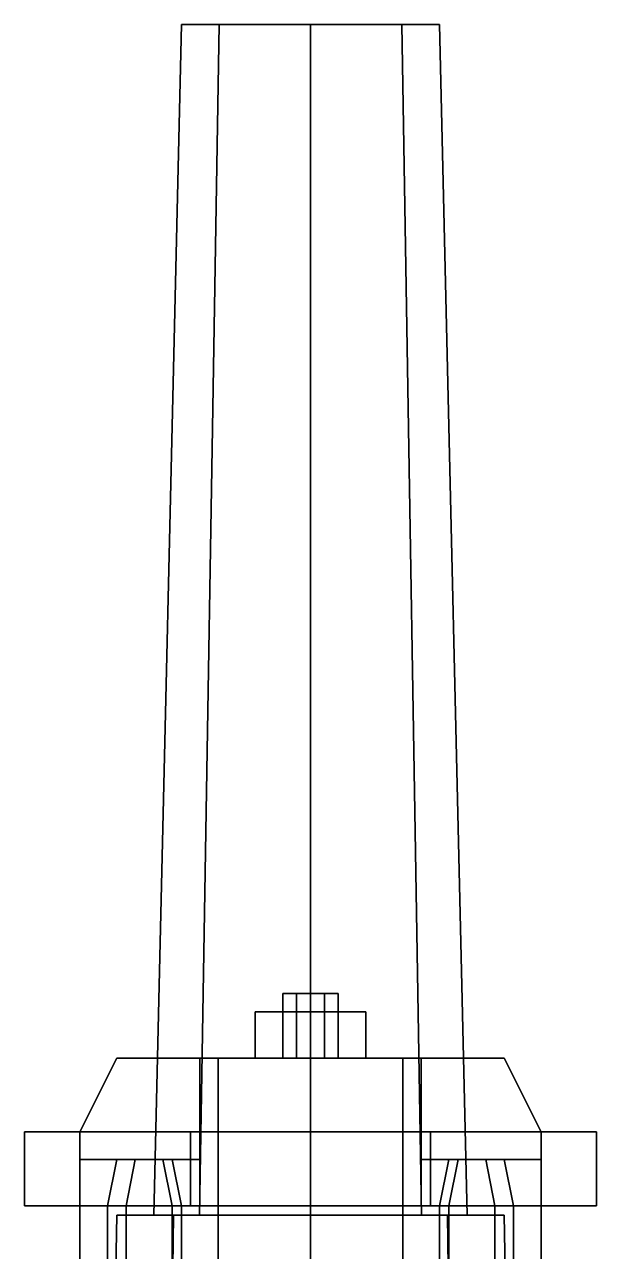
# Model space of a CAD drawing. Header units: millimetres. Extents: x -1.46 to 1.46, y -4.16 to 2.51.
# Drawn here: x -0.31 to 0.31, y 1.18 to 2.51 of the extents above; entities that cross this region are included whole.
import ezdxf

# ---------------------------------------------------------------- set-up
doc = ezdxf.new("R2010")
doc.units = ezdxf.units.MM
doc.layers.add('gun', color=1, linetype='Continuous')
doc.layers.add('sleeve', color=5, linetype='Continuous')

msp = doc.modelspace()

# ---------------------------------------------------------------- linework, layer by layer
at = {"layer": 'gun'}
for points in [[(-0.099, 2.51, 1.549), (-0.14, 2.51, 1.45), (-0.17, 1.22, 1.45), (-0.1202, 1.22, 1.5702)], [(-0.14, 2.51, 1.45), (-0.099, 2.51, 1.351), (-0.1202, 1.22, 1.3298), (-0.17, 1.22, 1.45)], [(-0.14, 2.51, 1.45), (-0.099, 2.51, 1.549), (-0.1202, 1.22, 1.5702), (-0.17, 1.22, 1.45)], [(-0.099, 2.51, 1.351), (-0.14, 2.51, 1.45), (-0.17, 1.22, 1.45), (-0.1202, 1.22, 1.3298)], [(0, 2.51, 1.59), (-0.099, 2.51, 1.549), (-0.1202, 1.22, 1.5702), (0, 1.22, 1.62)], [(-0.099, 2.51, 1.351), (0, 2.51, 1.31), (0, 1.22, 1.28), (-0.1202, 1.22, 1.3298)], [(0, 2.51, 1.31), (-0.099, 2.51, 1.351), (-0.1202, 1.22, 1.3298), (0, 1.22, 1.28)], [(-0.099, 2.51, 1.549), (0, 2.51, 1.59), (0, 1.22, 1.62), (-0.1202, 1.22, 1.5702)], [(0.099, 2.51, 1.549), (0, 2.51, 1.59), (0, 1.22, 1.62), (0.1202, 1.22, 1.5702)], [(0, 2.51, 1.31), (0.099, 2.51, 1.351), (0.1202, 1.22, 1.3298), (0, 1.22, 1.28)], [(0.099, 2.51, 1.351), (0, 2.51, 1.31), (0, 1.22, 1.28), (0.1202, 1.22, 1.3298)], [(0, 2.51, 1.59), (0.099, 2.51, 1.549), (0.1202, 1.22, 1.5702), (0, 1.22, 1.62)], [(0.14, 2.51, 1.45), (0.099, 2.51, 1.549), (0.1202, 1.22, 1.5702), (0.17, 1.22, 1.45)], [(0.099, 2.51, 1.351), (0.14, 2.51, 1.45), (0.17, 1.22, 1.45), (0.1202, 1.22, 1.3298)], [(0.099, 2.51, 1.549), (0.14, 2.51, 1.45), (0.17, 1.22, 1.45), (0.1202, 1.22, 1.5702)], [(0.14, 2.51, 1.45), (0.099, 2.51, 1.351), (0.1202, 1.22, 1.3298), (0.17, 1.22, 1.45)], [(-0.1485, 1.22, 1.5985), (-0.21, 1.22, 1.45), (-0.245, -0.71, 1.45), (-0.1732, -0.71, 1.6232)], [(-0.21, 1.22, 1.45), (-0.1485, 1.22, 1.3015), (-0.1732, -0.71, 1.2768), (-0.245, -0.71, 1.45)], [(0.1485, 1.22, 1.3015), (-0.21, 1.22, 1.45), (-0.1485, 1.22, 1.5985), (0.21, 1.22, 1.45)], [(0, 1.22, 1.24), (-0.1485, 1.22, 1.3015), (-0.21, 1.22, 1.45), (0.1485, 1.22, 1.3015)], [(0, 1.22, 1.66), (-0.1485, 1.22, 1.5985), (-0.1732, -0.71, 1.6232), (0, -0.71, 1.695)], [(-0.1485, 1.22, 1.3015), (0, 1.22, 1.24), (0, -0.71, 1.205), (-0.1732, -0.71, 1.2768)], [(0.21, 1.22, 1.45), (-0.1485, 1.22, 1.5985), (0, 1.22, 1.66), (0.1485, 1.22, 1.5985)], [(0.1485, 1.22, 1.5985), (0, 1.22, 1.66), (0, -0.71, 1.695), (0.1732, -0.71, 1.6232)], [(0, 1.22, 1.24), (0.1485, 1.22, 1.3015), (0.1732, -0.71, 1.2768), (0, -0.71, 1.205)], [(0.21, 1.22, 1.45), (0.1485, 1.22, 1.5985), (0.1732, -0.71, 1.6232), (0.245, -0.71, 1.45)], [(0.1485, 1.22, 1.3015), (0.21, 1.22, 1.45), (0.245, -0.71, 1.45), (0.1732, -0.71, 1.2768)]]:
    msp.add_3dface(points, dxfattribs=at)
at = {"layer": 'sleeve'}
for points in [[(-0.015, 1.46, 1.046), (-0.03, 1.46, 1.02), (-0.03, 1.39, 1.02), (-0.015, 1.39, 1.046)], [(-0.03, 1.46, 1.02), (-0.015, 1.46, 0.994), (-0.015, 1.39, 0.994), (-0.03, 1.39, 1.02)], [(0.03, 1.46, 1.02), (-0.03, 1.46, 1.02), (-0.015, 1.46, 1.046), (0.015, 1.46, 1.046)], [(0.015, 1.46, 0.994), (-0.015, 1.46, 0.994), (-0.03, 1.46, 1.02), (0.03, 1.46, 1.02)], [(0.015, 1.46, 1.046), (-0.015, 1.46, 1.046), (-0.015, 1.39, 1.046), (0.015, 1.39, 1.046)], [(-0.015, 1.46, 0.994), (0.015, 1.46, 0.994), (0.015, 1.39, 0.994), (-0.015, 1.39, 0.994)], [(0.03, 1.46, 1.02), (0.015, 1.46, 1.046), (0.015, 1.39, 1.046), (0.03, 1.39, 1.02)], [(0.015, 1.46, 0.994), (0.03, 1.46, 1.02), (0.03, 1.39, 1.02), (0.015, 1.39, 0.994)], [(-0.03, 1.44, 1.162), (-0.06, 1.44, 1.11), (-0.06, 1.39, 1.11), (-0.03, 1.39, 1.162)], [(-0.06, 1.44, 1.11), (-0.03, 1.44, 1.058), (-0.03, 1.39, 1.058), (-0.06, 1.39, 1.11)], [(0.06, 1.44, 1.11), (-0.06, 1.44, 1.11), (-0.03, 1.44, 1.162), (0.03, 1.44, 1.162)], [(0.03, 1.44, 1.058), (-0.03, 1.44, 1.058), (-0.06, 1.44, 1.11), (0.06, 1.44, 1.11)], [(0.03, 1.44, 1.162), (-0.03, 1.44, 1.162), (-0.03, 1.39, 1.162), (0.03, 1.39, 1.162)], [(-0.03, 1.44, 1.058), (0.03, 1.44, 1.058), (0.03, 1.39, 1.058), (-0.03, 1.39, 1.058)], [(0.06, 1.44, 1.11), (0.03, 1.44, 1.162), (0.03, 1.39, 1.162), (0.06, 1.39, 1.11)], [(0.03, 1.44, 1.058), (0.06, 1.44, 1.11), (0.06, 1.39, 1.11), (0.03, 1.39, 1.058)], [(-0.21, 1.39, 1.11), (-0.25, 1.31, 1.11), (-0.25, 1.31, 1.24), (-0.21, 1.39, 1.21)], [(-0.25, 1.31, 1.24), (-0.12, 1.31, 1.24), (-0.12, 1.39, 1.21), (-0.21, 1.39, 1.21)], [(-0.1, 1.39, 0.99), (-0.1, 1.31, 0.95), (-0.25, 1.31, 1.11), (-0.21, 1.39, 1.11)], [(-0.21, 1.39, 1.21), (-0.12, 1.39, 1.21), (-0.1, 1.39, 1.19), (-0.21, 1.39, 1.11)], [(-0.1, 1.39, 1.19), (0.1, 1.39, 1.19), (0.21, 1.39, 1.11), (-0.21, 1.39, 1.11)], [(-0.21, 1.39, 1.11), (0.21, 1.39, 1.11), (0.1, 1.39, 0.99), (-0.1, 1.39, 0.99)], [(-0.12, 1.39, 1.21), (-0.12, 1.31, 1.24), (-0.1, 1.31, 1.19), (-0.1, 1.39, 1.19)], [(-0.1, 1.31, 1.19), (0.1, 1.31, 1.19), (0.1, 1.39, 1.19), (-0.1, 1.39, 1.19)], [(0.1, 1.39, 0.99), (0.1, 1.31, 0.95), (-0.1, 1.31, 0.95), (-0.1, 1.39, 0.99)], [(0.21, 1.39, 1.11), (0.25, 1.31, 1.11), (0.1, 1.31, 0.95), (0.1, 1.39, 0.99)], [(0.12, 1.39, 1.21), (0.21, 1.39, 1.21), (0.21, 1.39, 1.11), (0.1, 1.39, 1.19)], [(0.1, 1.39, 1.19), (0.1, 1.31, 1.19), (0.12, 1.31, 1.24), (0.12, 1.39, 1.21)], [(0.12, 1.31, 1.24), (0.25, 1.31, 1.24), (0.21, 1.39, 1.21), (0.12, 1.39, 1.21)], [(0.21, 1.39, 1.21), (0.25, 1.31, 1.24), (0.25, 1.31, 1.11), (0.21, 1.39, 1.11)], [(-0.31, 1.31, 1.09), (-0.25, 1.31, 1.11), (-0.1, 1.31, 0.95), (-0.13, 1.31, 0.89)], [(-0.13, 1.31, 0.89), (-0.13, 1.23, 0.89), (-0.31, 1.23, 1.09), (-0.31, 1.31, 1.09)], [(-0.31, 1.31, 1.2), (-0.25, 1.31, 1.24), (-0.25, 1.31, 1.11), (-0.31, 1.31, 1.09)], [(-0.31, 1.23, 1.2), (-0.25, 1.23, 1.24), (-0.25, 1.31, 1.24), (-0.31, 1.31, 1.2)], [(-0.31, 1.31, 1.09), (-0.31, 1.23, 1.09), (-0.31, 1.23, 1.2), (-0.31, 1.31, 1.2)], [(-0.25, 1.28, 1.24), (-0.12, 1.28, 1.24), (-0.12, 1.31, 1.24), (-0.25, 1.31, 1.24)], [(0.1, 1.31, 0.95), (0.13, 1.31, 0.89), (-0.13, 1.31, 0.89), (-0.1, 1.31, 0.95)], [(0.13, 1.31, 0.89), (0.13, 1.23, 0.89), (-0.13, 1.23, 0.89), (-0.13, 1.31, 0.89)], [(-0.12, 1.23, 1.24), (-0.1, 1.23, 1.19), (-0.1, 1.31, 1.19), (-0.12, 1.31, 1.24)], [(-0.1, -0.58, 1.19), (0.1, -0.58, 1.19), (0.1, 1.31, 1.19), (-0.1, 1.31, 1.19)], [(0.25, 1.31, 1.11), (0.31, 1.31, 1.09), (0.13, 1.31, 0.89), (0.1, 1.31, 0.95)], [(0.1, 1.23, 1.19), (0.12, 1.23, 1.24), (0.12, 1.31, 1.24), (0.1, 1.31, 1.19)], [(0.12, 1.28, 1.24), (0.25, 1.28, 1.24), (0.25, 1.31, 1.24), (0.12, 1.31, 1.24)], [(0.31, 1.31, 1.09), (0.31, 1.23, 1.09), (0.13, 1.23, 0.89), (0.13, 1.31, 0.89)], [(0.25, 1.31, 1.24), (0.31, 1.31, 1.2), (0.31, 1.31, 1.09), (0.25, 1.31, 1.11)], [(0.25, 1.23, 1.24), (0.31, 1.23, 1.2), (0.31, 1.31, 1.2), (0.25, 1.31, 1.24)], [(0.31, 1.31, 1.2), (0.31, 1.23, 1.2), (0.31, 1.23, 1.09), (0.31, 1.31, 1.09)], [(-0.21, 1.28, 1.28), (-0.15, 1.28, 1.28), (-0.12, 1.28, 1.24), (-0.25, 1.28, 1.24)], [(-0.25, 1.28, 1.24), (-0.25, 1.23, 1.24), (-0.22, 1.23, 1.29), (-0.21, 1.28, 1.28)], [(-0.21, 1.28, 1.28), (-0.22, 1.23, 1.29), (-0.2, 1.23, 1.32), (-0.19, 1.28, 1.3)], [(-0.19, 1.28, 1.3), (-0.16, 1.28, 1.3), (-0.15, 1.28, 1.28), (-0.21, 1.28, 1.28)], [(-0.2, 1.23, 1.32), (-0.15, 1.23, 1.32), (-0.16, 1.28, 1.3), (-0.19, 1.28, 1.3)], [(-0.16, 1.28, 1.3), (-0.15, 1.23, 1.32), (-0.14, 1.23, 1.29), (-0.15, 1.28, 1.28)], [(-0.15, 1.28, 1.28), (-0.14, 1.23, 1.29), (-0.12, 1.23, 1.24), (-0.12, 1.28, 1.24)], [(0.12, 1.28, 1.24), (0.12, 1.23, 1.24), (0.14, 1.23, 1.29), (0.15, 1.28, 1.28)], [(0.15, 1.28, 1.28), (0.21, 1.28, 1.28), (0.25, 1.28, 1.24), (0.12, 1.28, 1.24)], [(0.15, 1.28, 1.28), (0.14, 1.23, 1.29), (0.15, 1.23, 1.32), (0.16, 1.28, 1.3)], [(0.15, 1.23, 1.32), (0.2, 1.23, 1.32), (0.19, 1.28, 1.3), (0.16, 1.28, 1.3)], [(0.16, 1.28, 1.3), (0.19, 1.28, 1.3), (0.21, 1.28, 1.28), (0.15, 1.28, 1.28)], [(0.19, 1.28, 1.3), (0.2, 1.23, 1.32), (0.22, 1.23, 1.29), (0.21, 1.28, 1.28)], [(0.21, 1.28, 1.28), (0.22, 1.23, 1.29), (0.25, 1.23, 1.24), (0.25, 1.28, 1.24)], [(-0.13, 1.23, 0.89), (-0.1, 1.23, 0.95), (-0.25, 1.23, 1.11), (-0.31, 1.23, 1.09)], [(-0.31, 1.23, 1.09), (-0.25, 1.23, 1.11), (-0.25, 1.23, 1.24), (-0.31, 1.23, 1.2)], [(-0.25, 1.23, 1.11), (-0.1, 1.23, 0.95), (-0.1, -0.58, 0.95), (-0.25, -0.58, 1.11)], [(-0.25, 1.23, 1.24), (-0.25, 1.23, 1.11), (-0.25, -0.58, 1.11), (-0.25, -0.58, 1.24)], [(-0.25, -0.58, 1.24), (-0.22, -0.58, 1.29), (-0.22, 1.23, 1.29), (-0.25, 1.23, 1.24)], [(-0.22, -0.58, 1.29), (-0.2, -0.58, 1.32), (-0.2, 1.23, 1.32), (-0.22, 1.23, 1.29)], [(-0.2, -0.58, 1.32), (-0.15, -0.58, 1.32), (-0.15, 1.23, 1.32), (-0.2, 1.23, 1.32)], [(-0.14, 1.23, 1.29), (-0.15, 1.23, 1.32), (-0.15, -0.58, 1.32), (-0.14, -0.58, 1.29)], [(-0.14, -0.58, 1.29), (-0.1, -0.58, 1.19), (-0.1, 1.23, 1.19), (-0.14, 1.23, 1.29)], [(-0.1, 1.23, 0.95), (-0.13, 1.23, 0.89), (0.13, 1.23, 0.89), (0.1, 1.23, 0.95)], [(-0.1, 1.23, 0.95), (0.1, 1.23, 0.95), (0.1, -0.58, 0.95), (-0.1, -0.58, 0.95)], [(0.1, 1.23, 0.95), (0.25, 1.23, 1.11), (0.25, -0.58, 1.11), (0.1, -0.58, 0.95)], [(0.1, -0.58, 1.19), (0.14, -0.58, 1.29), (0.14, 1.23, 1.29), (0.1, 1.23, 1.19)], [(0.1, 1.23, 0.95), (0.13, 1.23, 0.89), (0.31, 1.23, 1.09), (0.25, 1.23, 1.11)], [(0.14, -0.58, 1.29), (0.15, -0.58, 1.32), (0.15, 1.23, 1.32), (0.14, 1.23, 1.29)], [(0.15, -0.58, 1.32), (0.2, -0.58, 1.32), (0.2, 1.23, 1.32), (0.15, 1.23, 1.32)], [(0.22, 1.23, 1.29), (0.2, 1.23, 1.32), (0.2, -0.58, 1.32), (0.22, -0.58, 1.29)], [(0.22, -0.58, 1.29), (0.25, -0.58, 1.24), (0.25, 1.23, 1.24), (0.22, 1.23, 1.29)], [(0.25, 1.23, 1.11), (0.25, 1.23, 1.24), (0.25, -0.58, 1.24), (0.25, -0.58, 1.11)], [(0.25, 1.23, 1.11), (0.31, 1.23, 1.09), (0.31, 1.23, 1.2), (0.25, 1.23, 1.24)]]:
    msp.add_3dface(points, dxfattribs=at)

doc.saveas('drawing.dxf')
